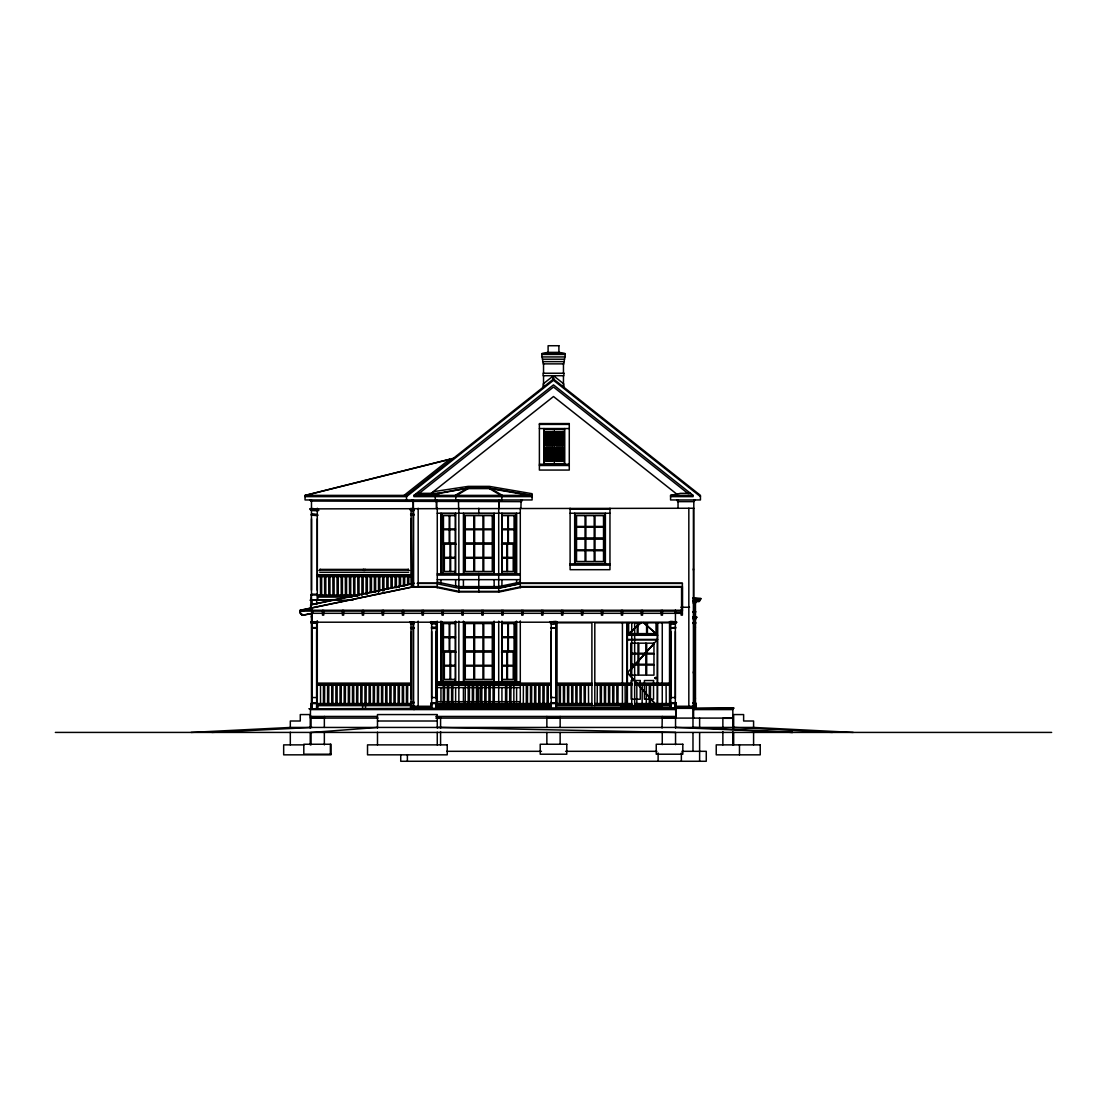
<?xml version="1.0" encoding="UTF-8"?>
<svg xmlns="http://www.w3.org/2000/svg" width="1107" height="1107" viewBox="0 0 1107 1107"><rect width="100%" height="100%" fill="white"/><g stroke="black" fill="none" stroke-linecap="round" stroke-linejoin="round"><path stroke-width="1.5" d="M414.018 586.53L300.108 610.261L300.371 613.555L302.917 615.312L312.783 613.25L312.16 610.303M675.436 613.278L675.436 610.178L675.436 621.581M681.566 610.261L681.566 587.042M695.473 611.618L695.473 602.914M316.671 708.134L316.768 702.737L312.008 702.737L311.482 703.568L311.496 708.134L312.008 702.737L311.496 703.568L317.294 703.568L316.768 702.737L316.671 708.134L316.671 621.581M436.227 621.581L436.227 708.134L436.324 702.737L431.564 702.737L431.052 708.134L431.564 702.737L431.052 703.568L556.406 703.568L555.88 702.737L551.12 702.737L551.217 708.134L551.217 621.581M555.783 621.581L555.783 708.134L555.88 702.737L556.406 703.568M675.339 708.134L675.436 702.737L670.676 702.737L670.15 703.568L675.962 703.568L675.436 702.737L675.339 708.134L675.339 622.203M436.227 708.134L436.324 702.737L436.85 708.134M555.783 708.134L555.783 702.115M436.158 501.637L435.688 500.807M695.085 499.949L693.812 501.637L677.83 501.637L676.764 499.949M643.582 622.549L657.281 634.726L627.392 634.865L641.091 622.549M457.994 499.949L458.077 500.668M670.164 703.568L670.676 702.737L670.15 708.134L670.773 702.115M409.95 509.441L414.018 508.874M414.018 623.891L410.905 623.891L409.867 622.203M435.12 499.949L435.328 500.668M549.971 622.203C552.061 628.167 565.4 618.827 549.764 622.203L549.764 621.581M692.982 601.447L699.416 601.447L700.731 598.956M499.188 501.125L498.966 508.251L499.049 499.949M499.354 499.949L499.022 500.738L458.506 500.738L458.16 499.949M670.247 627.863L675.851 627.378L675.339 628.458M311.496 703.568L312.008 702.737L312.105 708.134L312.022 610.165M431.052 703.568L431.564 702.737L431.661 708.134L431.661 621.581M550.594 703.568L551.12 702.737L550.594 708.134L551.217 702.129M310.859 599.579L311.482 594.182L317.322 594.224M311.482 702.737L310.859 708.134M431.661 707.511L410.489 707.525L411.112 702.129M675.561 628.126L670.773 628.209M630.838 669.527L653.836 643.721L630.962 669.555M317.294 518.837L317.294 590.239M311.482 590.239L311.482 518.837M316.671 631.543L316.671 698.171M312.105 698.171L312.105 631.543M436.227 631.543L436.227 698.171M411.112 698.794L411.112 632.166M431.661 698.171L431.661 631.543M555.783 631.543L555.783 698.171M551.84 696.926L551.217 697.548L555.783 697.548M551.217 698.171L551.217 631.543M675.339 631.543L675.339 698.171M670.773 698.171L670.773 631.543M432.795 495.382L434.401 493.833M532.107 496.628L413.907 496.628L413.907 495.382L532.107 495.382L489.252 488.035L468.316 488.035L437.403 493.335L435.286 495.382L435.286 499.949M437.307 495.382L439.354 493.404M318.235 508.874L317.405 509.663L310.555 508.874M317.501 622.203L316.671 622.992L311.275 622.203M521.978 499.949L521.148 501.637M437.057 622.203L436.227 622.992L430.831 622.203M556.613 622.203L555.783 622.992L550.387 622.203M676.169 622.203L675.339 622.992L669.943 622.203M696.303 617.222L692.982 618.01M627.392 634.865L641.091 622.688M563.671 387.104L563.671 383.783L553.5 375.73L543.329 383.783L543.329 387.104M404.055 495.382L449.746 459.211M553.5 375.73L552.822 379.59M433.307 491.674L468.164 486.374L489.391 486.374L532.107 493.708L532.107 499.949L305.048 499.949L305.048 495.382L406.546 495.382L553.5 379.051L700.454 495.382L700.454 499.949L670.565 499.949L670.565 495.382L680.528 493.335L690.505 493.335L688.139 493.611L553.5 387.021L418.861 493.611M413.907 495.382L553.5 384.876L693.093 495.382L693.093 496.628L670.565 496.628M431.204 493.335L553.5 396.527L676.764 494.109M695.473 627.185L694.643 627.807L694.643 697.548L695.473 698.171M455.185 495.382L466.517 488.74M415.872 493.833L436.891 493.833L468.316 488.035M456.582 495.382L468.164 488.602M692.982 612.448L695.985 611.853L692.982 611.618M305.048 495.382L453.386 458.298M305.574 495.382L449.511 459.405M317.349 623.269L311.427 623.269M317.349 623.061C320.836 621.235 307.94 621.235 311.427 623.061M559.312 352.372L565.124 353.617L565.124 356.938L541.877 356.938L541.877 353.617L547.688 352.372M414.018 583.209L310.652 604.74L310.652 608.864M310.652 604.948L414.018 583.417M300.938 610.261L412.413 587.042M305.643 610.123L300.108 611.189M307.552 609.542L310.998 608.822M302.031 615.312L312.022 613.278M520.29 582.102L498.703 586.585L458.852 586.599L437.265 582.102M520.29 583.555L498.703 588.052L458.852 588.052M520.29 583.763L498.703 588.26L458.852 588.26L437.265 583.763M520.29 586.876L498.703 591.373L458.852 591.373L437.265 586.876M324.559 595.663L325.804 595.663M328.71 595.663L329.955 595.663M332.861 595.663L334.106 595.663M341.164 595.663L342.409 595.663M345.315 595.663L346.56 595.663M349.466 595.663L350.711 595.663M323.424 704.218L324.669 704.218M324.559 704.439L324.669 684.887M327.575 704.218L328.821 704.218M328.71 704.439L328.821 684.887M331.726 704.218L332.972 704.218M332.861 704.439L332.972 684.887M335.878 704.218L337.123 704.218M340.029 704.218L341.274 704.218M341.164 704.439L341.274 684.887M344.18 704.218L345.426 704.218M345.315 704.439L345.426 684.887M348.331 704.218L349.577 704.218M349.466 704.439L349.577 684.887M352.483 704.218L353.728 704.218M356.634 704.218L357.879 704.218M357.769 704.439L357.879 684.887M360.785 704.218L362.031 704.218M361.92 704.439L362.031 684.887M364.936 704.218L366.182 704.218M366.071 704.439L366.182 684.887M369.088 704.218L370.333 704.218M373.239 704.218L374.484 704.218M374.374 704.439L374.484 684.887M377.39 704.218L378.636 704.218M378.525 704.439L378.636 684.887M381.541 704.218L382.787 704.218M382.676 704.439L382.787 684.887M385.693 704.218L386.938 704.218M389.844 704.218L391.089 704.218M390.979 704.439L391.089 684.887M393.995 704.218L395.241 704.218M395.13 704.439L395.241 684.887M398.146 704.218L399.392 704.218M399.281 704.439L399.392 684.887M402.298 704.218L403.543 704.218M406.449 704.218L407.694 704.218M407.584 704.439L407.694 684.887M444.433 704.439L444.53 684.887M448.584 704.439L448.681 684.887M452.735 704.439L452.832 684.887M465.189 704.439L465.286 684.887M469.34 704.439L469.437 684.887M473.492 704.439L473.588 684.887M477.643 704.439L477.74 684.887M481.794 704.439L481.891 684.887M485.945 704.439L486.042 684.887M490.097 704.439L490.193 684.887M494.248 704.439L494.345 684.887M506.702 704.439L506.798 684.887M510.853 704.439L510.95 684.887M523.307 704.439L523.403 684.887M527.458 704.439L527.555 684.887M531.609 704.439L531.706 684.887M535.76 704.439L535.857 684.887M539.912 704.439L540.008 684.887M544.063 704.439L544.16 684.887M548.214 704.439L548.311 684.887M560.35 704.439L560.446 684.887M564.501 704.439L564.598 684.887M568.652 704.439L568.749 684.887M572.803 704.439L572.9 684.887M576.955 704.439L577.051 684.887M581.106 704.439L581.203 684.887M585.257 704.439L585.354 684.887M597.185 704.439L597.296 684.887M601.336 704.439L601.447 684.887M605.487 704.439L605.598 684.887M609.639 704.439L609.749 684.887M613.79 704.439L613.901 684.887M617.941 704.439L618.052 684.887M642.129 704.439L642.226 684.887M646.28 704.439L646.377 684.887M650.432 704.439L650.529 684.887M657.586 704.218L657.696 622.743M695.5 612.448L695.473 708.134M311.897 613.25L312.783 613.25M312.105 732.419L377.487 727.437M191.096 732.419L290.726 727.437M211.852 732.419L312.105 727.437M541.877 353.617L565.124 353.617M541.877 354.448L565.124 354.448M539.386 424.396L569.275 424.396M539.386 428.547L569.275 428.547M545.82 431.91L552.877 431.91M555.783 431.91L562.84 431.91M545.82 433.155L552.877 433.155M555.783 433.155L562.84 433.155M545.82 434.401L552.877 434.401M555.783 434.401L562.84 434.401M545.82 435.646L552.877 435.646M555.783 435.646L562.84 435.646M545.82 436.891L552.877 436.891M555.783 436.891L562.84 436.891M545.82 438.137L552.877 438.137M555.783 438.137L562.84 438.137M545.82 439.382L552.877 439.382M555.783 439.382L562.84 439.382M545.82 440.628L552.877 440.628M555.783 440.628L562.84 440.628M545.82 441.873L552.877 441.873M555.783 441.873L562.84 441.873M545.82 443.118L552.877 443.118M555.783 443.118L562.84 443.118M545.82 444.364L552.877 444.364M555.783 444.364L562.84 444.364M545.82 447.685L552.877 447.685M555.783 447.685L562.84 447.685M545.82 448.93L552.877 448.93M555.783 448.93L562.84 448.93M545.82 450.175L552.877 450.175M555.783 450.175L562.84 450.175M545.82 451.421L552.877 451.421M555.783 451.421L562.84 451.421M545.82 452.666L552.877 452.666M555.783 452.666L562.84 452.666M545.82 453.912L552.877 453.912M555.783 453.912L562.84 453.912M545.82 455.157L552.877 455.157M555.783 455.157L562.84 455.157M545.82 456.402L552.877 456.402M555.783 456.402L562.84 456.402M545.82 457.648L552.877 457.648M555.783 457.648L562.84 457.648M545.82 458.893L552.877 458.893M555.783 458.893L562.84 458.893M545.82 460.138L552.877 460.138M555.783 460.138L562.84 460.138M539.386 464.248L569.275 464.248M539.386 465.493L569.275 465.493M467.334 488.602L490.221 488.602L529.741 495.382M418.128 493.335L437.403 493.335M670.565 495.382L693.093 495.382M305.048 496.628L406.546 496.628L553.5 380.296L700.454 496.628M693.812 508.251L310.029 508.874M570.105 509.082L609.957 509.082M414.018 509.663L410.185 508.874M414.018 510.562L410.905 510.562L409.977 509.594M437.265 513.233L520.29 513.233M570.105 513.233L609.957 513.233M456.084 513.648L441.236 513.648L441.236 573.426L455.406 573.426M501.471 513.648L516.319 513.648L516.319 573.426L502.149 573.426M414.018 514.298L410.6 514.298L410.946 515.087M311.482 515.129C327.229 516.886 309.31 511.683 311.316 515.087M411.112 515.129L414.018 515.129M455.503 515.627L443.464 515.627L443.464 528.911L455.503 528.911M455.503 529.741L443.464 529.741L443.464 542.914L455.503 542.914M575.087 539.178L604.976 539.178M463.833 542.914L493.722 542.914M456.084 544.16L441.997 544.16L441.997 513.648M463.833 544.16L493.722 544.16M501.471 544.16L515.558 544.16L515.558 513.648M454.949 557.347L444.35 557.347L444.35 544.16M502.606 557.347L513.219 557.347L513.219 544.16M454.949 558.177L444.35 558.177L444.35 571.461L454.949 571.461M502.606 558.177L513.219 558.177L513.219 571.461L502.606 571.461M570.105 563.878L609.957 563.878M570.105 565.124L609.957 565.124M693.397 568.86L693.397 570.105M320.103 569.399L408.317 569.399M320.103 570.022L408.317 570.022M363.373 570.23L363.373 569.206M364.923 570.23L365.033 569.206M318.871 570.437L319.868 570.437M363.705 570.437L364.701 570.437M408.538 570.437L409.535 570.437M437.265 573.841L520.29 573.841M317.294 574.671L411.112 574.671M318.442 575.003L320.31 575.003M363.276 575.003L365.144 575.003M408.109 575.003L409.977 575.003M317.294 575.087L411.112 575.087M437.265 575.087L520.29 575.087M317.294 575.294L411.112 575.294M317.294 576.332L411.112 576.332M317.294 576.539L411.112 576.539M437.265 579.653L520.29 579.653M417.339 583.209L437.265 583.209M520.29 583.209L682.396 583.209L682.396 587.042L522.781 587.042L499.755 591.885L457.8 591.885L434.774 587.084L411.583 587.042M417.339 583.417L437.265 583.417M520.29 583.417L682.396 583.417M417.339 586.53L437.265 586.53M520.29 586.53L682.396 586.53L682.396 611.092L300.108 611.092L300.62 613.541L303.083 615.146M310.859 595.013L357.353 595.013M317.917 596.05L357.353 596.05M317.917 597.088L352.206 597.088M692.982 598.375L700.842 598.956L692.982 598.956M337.718 599.579L310.029 600.202L352.981 600.202M692.982 600.603L699.555 600.603M692.982 601.239L699.001 601.447M692.982 602.914L695.68 602.914L696.718 601.239M680.888 607.259L689.523 607.259M300.108 610.261L682.396 610.261M675.436 613.043L681.151 613.043M311.925 613.306L681.151 613.306M322.483 613.541L323.728 613.541M342.409 613.541L343.654 613.541M362.335 613.541L363.58 613.541M382.261 613.541L383.506 613.541M402.395 613.541L403.64 613.541M422.113 613.541L423.358 613.541M442.039 613.541L443.284 613.541M461.965 613.541L463.21 613.541M481.891 613.541L483.136 613.541M501.817 613.541L503.062 613.541M521.743 613.541L522.988 613.541M541.669 613.541L542.914 613.541M561.595 613.541L562.84 613.541M581.521 613.541L582.766 613.541M601.447 613.541L602.692 613.541M621.373 613.541L622.618 613.541M641.299 613.541L642.544 613.541M661.225 613.541L662.47 613.541M681.151 613.541L682.396 613.541M311.482 616.212L311.316 617M692.982 616.613L696.926 617.222L692.982 617.222M694.227 618.91L695.68 618.91L696.718 617.222M692.982 618.91L695.68 618.91M409.77 622.203L414.018 622.203M692.982 622.646L695.985 622.881M411.112 622.992L414.018 622.992M455.503 623.559L443.464 623.559L443.464 636.843L455.503 636.843M692.982 623.476L695.473 623.476M414.018 627.627L410.6 627.627L410.946 628.416M551.217 627.627L551.217 628.458M316.671 628.209L312.105 628.209M436.227 628.209C428.796 629.316 430.415 626.036 436.753 627.614M551.217 628.209L555.783 628.209M411.112 628.458L414.018 628.458M626.977 635.28L657.696 635.28M455.503 637.674L443.464 637.674L443.464 650.847L455.503 650.847M626.977 639.431L657.696 639.431M627.392 639.846L657.281 639.846L627.392 672.71L656.133 704.979M463.833 650.847L493.722 650.847M456.084 652.092L441.997 652.092L441.997 621.581M463.833 652.092L493.722 652.092M501.471 652.092L515.558 652.092L515.558 621.581M454.949 665.279L444.35 665.279L444.35 652.092M502.606 665.279L513.219 665.279L513.219 652.092M454.949 666.11L444.35 666.11L444.35 679.394L454.949 679.394M502.606 666.11L513.219 666.11L513.219 679.394L502.606 679.394M693.397 671.811L693.397 673.056M455.406 681.358L441.236 681.358L441.236 621.581M502.149 681.358L516.319 681.358L516.319 621.581M437.265 681.774L520.29 681.774M437.265 683.019L520.29 683.019M316.989 683.227L410.808 683.227L410.808 685.095L316.989 685.095M436.227 683.227L551.217 683.227M557.029 683.227L591.899 683.227M594.805 683.227L631.751 683.227M634.657 683.227L669.527 683.227M316.989 683.642L410.808 683.642M436.227 683.642L551.217 683.642M557.029 683.642L591.899 683.642M594.805 683.642L631.751 683.642M634.657 683.642L669.527 683.642M316.989 683.849L410.808 683.849M436.227 683.849L551.217 683.849M557.029 683.849L591.899 683.849M594.805 683.849L631.751 683.849M634.657 683.849L669.527 683.849M316.989 684.887L410.808 684.887M436.227 684.887L551.217 684.887M557.029 684.887L591.899 684.887M594.805 684.887L631.751 684.887M634.657 684.887L669.527 684.887M436.227 685.095L551.217 685.095M557.029 685.095L591.899 685.095M594.805 685.095L631.751 685.095M634.657 685.095L669.527 685.095M437.265 687.585L492.435 687.585M494.137 687.585L520.29 687.585M312.105 697.548L316.671 697.548M431.661 697.548L436.227 697.548M670.773 697.548L675.339 697.548L674.716 696.926M437.265 701.7L492.435 701.7M494.137 701.7L520.29 701.7M411.084 702.17L414.018 702.17M692.982 702.641L695.528 702.641L695.86 703.568M410.489 702.959L414.018 702.959M557.029 703.568L591.899 703.568M594.805 703.568L631.751 703.568M634.657 703.568L669.527 703.568M692.982 703.499L696.095 703.568L696.095 708.134M436.85 704.19L550.594 704.19M557.029 704.19L591.899 704.398M594.805 704.19L631.751 704.398M634.657 704.398L669.527 704.19M317.612 704.606L410.185 704.606M436.85 704.606L550.594 704.606M557.029 704.606L591.899 704.606M594.805 704.606L631.751 704.606M634.657 704.606L669.527 704.606M436.85 705.643L550.594 705.643M556.406 705.643L670.15 705.643M431.038 706.266L412.773 706.266L412.773 707.511M436.02 706.266L551.383 706.266M675.962 706.266L695.473 706.266M622.411 706.889L662.263 706.889M436.02 707.511L550.594 707.511M555.783 707.47L670.773 707.47M675.962 707.511L694.227 707.511L694.227 706.266M692.982 708.134L734.079 708.134L693.605 708.757M675.962 708.342L693.605 708.342M310.444 709.587L676.169 709.587M693.605 709.587L732.834 709.587M377.224 716.437L311.067 716.437L311.067 727.437L732.834 727.437L832.464 732.419M435.854 716.437L675.547 716.437L675.547 728.06M437.265 717.059L440.586 717.059L440.586 728.268M311.067 717.682L324.351 717.682M546.858 717.682L560.142 717.682M662.263 717.682L675.547 717.682M377.985 718.097L310.444 718.097L310.444 708.757M435.854 718.097L732.834 718.097M437.265 718.305L440.586 718.305M732.834 718.305L722.871 718.305L722.871 728.268M377.487 721.003L437.265 721.003M310.652 727.437L290.311 727.437L290.311 721.003L300.274 721.003L300.274 714.568L310.237 714.568L310.237 728.046M733.664 727.437L753.59 727.437L853.22 732.419M55.35 732.419L1051.65 732.419M303.955 744.873L283.669 744.873L283.669 754.836L330.993 754.836L330.993 744.25L303.802 744.25L303.802 754.213L330.993 754.213M446.744 751.307L541.475 751.307M565.594 751.307L656.894 751.307M681.884 751.307L706.266 751.307L706.266 761.27L400.734 761.27L400.734 754.628M437.265 727.437L675.339 732.419M675.339 727.437L792.612 732.419L692.982 727.437M692.982 597.863L700.842 598.375M357.879 595.884L357.769 576.332M666.206 704.439L666.096 684.887M649.283 704.426L649.283 684.887M636.829 704.426L636.829 684.887M625.206 704.439L625.109 684.887M616.903 704.439L616.807 684.887M612.752 704.439L612.655 684.887M608.601 704.439L608.504 684.887M604.45 704.439L604.353 684.887M600.298 704.439L600.202 684.887M588.578 704.439L588.467 684.887M584.219 704.439L584.109 684.887M580.068 704.439L579.957 684.887M575.917 704.439L575.806 684.887M571.765 704.439L571.655 684.887M567.614 704.439L567.504 684.887M563.463 704.439L563.352 684.887M559.312 704.439L559.201 684.887M547.066 704.426L547.066 684.887M542.914 704.426L542.914 684.887M538.763 704.426L538.763 684.887M534.612 704.426L534.612 684.887M530.461 704.426L530.461 684.887M526.309 704.426L526.309 684.887M513.856 704.426L513.856 684.887M509.704 704.426L509.704 684.887M505.553 704.426L505.553 684.887M493.099 704.426L493.099 684.887M488.948 704.426L488.948 684.887M484.797 704.426L484.797 684.887M480.646 704.426L480.646 684.887M476.494 704.426L476.494 684.887M472.343 704.426L472.343 684.887M468.192 704.426L468.192 684.887M451.587 704.426L451.587 684.887M447.436 704.426L447.436 684.887M443.284 704.426L443.284 684.887M406.449 704.426L406.449 684.887M402.298 704.426L402.298 684.887M398.146 704.426L398.146 684.887M393.995 704.426L393.995 684.887M389.844 704.426L389.844 684.887M385.693 704.426L385.693 684.887M381.541 704.426L381.541 684.887M377.39 704.426L377.39 684.887M373.239 704.426L373.239 684.887M369.088 704.426L369.088 684.887M364.936 704.426L364.936 684.887M360.785 704.426L360.785 684.887M356.634 704.426L356.634 684.887M352.483 704.426L352.483 684.887M348.331 704.426L348.331 684.887M344.18 704.426L344.18 684.887M340.029 704.426L340.029 684.887M335.878 704.426L335.878 684.887M331.726 704.426L331.726 684.887M327.575 704.426L327.575 684.887M323.424 704.426L323.424 684.887M320.518 704.218L319.37 704.439M300.301 613.029L302.917 615.312M310.942 501.056L521.355 501.637L522.393 499.949M491.051 488.74L502.384 495.382M489.252 488.035L490.221 488.602M489.391 488.602L500.973 495.382M412.316 500.765L411.915 499.949M310.61 500.765L310.209 499.949M553.5 377.805L554.178 379.59M643.582 622.688L657.281 634.865M435.535 499.949L436.366 500.738M550.843 627.932L556.295 627.863M411.112 518.837L411.735 586.793M627.531 672.71L656.133 704.827M675.339 702.129L675.962 718.097M317.294 594.182L317.917 599.579M317.294 702.737L317.917 708.134M676.585 622.203C674.454 628.209 661.183 618.785 676.792 622.203L310.652 622.203M317.294 708.134L317.294 620.75M555.88 702.737L556.406 708.134M499.534 499.949L499.299 501.014M670.676 702.737L670.773 708.134L670.773 621.581M753.59 727.437L753.59 721.003L743.627 721.003L743.627 714.568L733.664 714.568L733.664 728.046M753.59 732.197L753.59 744.873M739.476 744.873L739.476 754.836M733.664 733.097L733.664 744.873M732.834 708.757L732.834 728.268M732.834 731.589L732.834 744.873M722.871 731.589L722.871 744.873M699.624 718.097L699.624 728.06M699.624 733.042L699.624 761.27M693.812 499.949L693.812 706.266M693.605 707.511L693.605 718.097M693.397 508.251L693.397 706.266M692.982 706.266L692.982 728.06M692.982 733.042L692.982 751.307M688.831 508.251L688.831 706.266M682.396 587.36L682.396 615.146L681.151 615.146L681.151 610.178M681.358 752.968L681.358 761.27M678.038 499.949L678.038 508.251M676.169 708.757L676.169 718.097M675.547 732.488L675.547 744.665M669.527 705.643L669.527 622.826L594.805 622.826L594.805 705.643M662.47 610.317L662.47 615.146L661.225 615.146L661.225 610.317M662.263 622.604L662.263 704.564M662.263 706.266L662.263 707.511M662.263 716.437L662.055 728.06M662.263 732.488L662.263 744.665M660.602 706.266L660.602 708.134M658.112 752.968L658.112 761.27M657.281 623.241L657.281 704.564M656.036 622.826L656.036 633.619L647.415 633.619L647.415 622.826M646.585 622.826L646.585 633.619L638.075 633.619L638.075 622.826M642.544 610.317L642.544 615.146L641.299 615.146L641.299 610.317M637.245 622.826L637.245 633.619L628.638 633.619L628.638 622.826M634.657 622.826L634.657 705.643M631.751 622.826L631.751 705.643M627.392 623.241L627.392 704.564M626.977 622.743L626.977 704.55M622.618 610.317L622.618 615.146L621.373 615.146L621.373 610.317M622.411 622.604L622.411 704.564M622.411 706.266L622.411 707.511M620.75 706.266L620.75 708.134M609.957 508.251L609.957 569.69L570.105 569.69L570.105 508.251M605.391 513.233L605.391 563.878M603.523 539.178L603.523 549.875L595.013 549.875L595.013 539.178M602.692 610.317L602.692 615.146L601.447 615.146L601.447 610.317M595.013 537.933L595.013 527.25L603.523 527.25L603.523 537.933L576.539 537.933L576.539 527.25L585.05 527.25L585.05 537.933M594.182 537.933L594.182 527.25L585.88 527.25L585.88 537.933M594.182 539.178L594.182 549.875L585.88 549.875L585.88 539.178M591.899 705.643L591.899 622.826L557.029 622.826L557.029 705.643M585.05 539.178L585.05 549.875L576.539 549.875L576.539 539.178M582.766 610.317L582.766 615.146L581.521 615.146L581.521 610.317M574.671 513.233L574.671 563.878M564.708 356.938L564.708 359.222L542.292 359.222L542.292 356.938M564.708 428.547L564.708 464.248M564.293 359.222L564.293 361.629L542.707 361.629L542.707 359.222M563.878 361.629L563.878 363.871L543.122 363.871L543.122 361.629M563.463 363.871L563.463 373.239M563.463 375.702L563.463 387.45M562.84 610.317L562.84 615.146L561.595 615.146L561.595 610.317M560.142 716.437L560.142 727.437M560.142 732.488L560.142 744.25M554.33 428.963L554.33 463.833M546.858 716.437L546.858 727.437M546.858 732.488L546.858 744.25M543.952 428.547L543.952 464.248M543.537 363.871L543.537 373.239M543.537 375.702L543.537 387.45M542.914 610.317L542.914 615.146L541.669 615.146L541.669 610.317M522.988 610.317L522.988 615.146L521.743 615.146L521.743 610.317M521.535 706.266L521.535 707.511M521.12 499.949L520.913 508.251M520.29 508.21L520.29 587.706M520.29 620.916L520.29 706.266M516.609 513.233L516.609 573.841M516.609 579.653L516.609 582.877M516.609 621.165L516.609 681.774M516.609 687.585L516.609 701.7M515.101 705.643L515.101 708.134M514.686 544.616L514.686 573.426M514.686 650.847L514.686 681.358M512.195 705.643L512.195 708.134M508.376 515.627L508.376 528.911M508.376 529.741L508.376 542.914M508.376 623.559L508.376 636.843M508.376 637.674L508.376 650.847M507.781 515.627L507.781 528.911M507.781 529.741L507.781 542.914M507.781 623.559L507.781 636.843M507.781 637.674L507.781 650.847M507.49 544.16L507.49 557.347M507.49 558.177L507.49 571.461M507.49 652.092L507.49 665.279M507.49 666.11L507.49 679.394M506.895 544.16L506.895 557.347M506.895 558.177L506.895 571.461M506.895 652.092L506.895 665.279M506.895 666.11L506.895 679.394M503.062 610.317L503.062 615.146L501.817 615.146L501.817 610.317M502.232 513.648L502.232 573.426M502.232 621.581L502.232 681.358M501.803 495.382L501.803 499.949M501.928 513.233L501.928 573.841M501.928 579.653L501.928 585.921M501.928 621.165L501.928 681.774M501.928 687.585L501.928 701.7M499.215 706.266L499.215 707.511M498.703 508.21L498.703 592.19M498.703 621.165L498.703 683.019M498.703 684.541L498.703 709.296M494.137 513.233L494.137 573.841M494.137 579.653L494.137 586.599M494.137 621.165L494.137 681.774M493.722 621.581L493.722 681.358L463.833 681.358L463.833 621.581M492.269 542.914L492.269 529.741L483.759 529.741L483.759 542.914M492.269 544.16L492.269 557.347L483.759 557.347L483.759 544.16M492.269 650.847L492.269 637.674L483.759 637.674L483.759 650.847M492.269 652.092L492.269 665.279L483.759 665.279L483.759 652.092M483.136 610.317L483.136 615.146L481.891 615.146L481.891 610.317M482.929 542.914L482.929 529.741L474.626 529.741L474.626 542.914M482.929 544.16L482.929 557.347L474.626 557.347L474.626 544.16M482.929 650.847L482.929 637.674L474.626 637.674L474.626 650.847M482.929 652.092L482.929 665.279L474.626 665.279L474.626 652.092M478.778 508.251L478.778 513.648M478.778 573.426L478.778 592.19M478.778 687.585L478.778 701.7M475.249 705.643L475.249 708.134M473.796 542.914L473.796 529.741L465.286 529.741L465.286 542.914M473.796 544.16L473.796 557.347L465.286 557.347L465.286 544.16M473.796 650.847L473.796 637.674L465.286 637.674L465.286 650.847M473.796 652.092L473.796 665.279L465.286 665.279L465.286 652.092M472.343 705.643L472.343 708.134M463.418 513.233L463.418 573.841M463.418 579.653L463.418 586.599M463.418 621.165L463.418 681.774M463.418 687.585L463.418 701.7M463.21 610.317L463.21 615.146L461.965 615.146L461.965 610.317M458.852 508.21L458.852 592.19M458.852 621.165L458.852 683.019M458.852 684.541L458.852 709.296M458.506 499.949L458.589 508.251M458.34 706.266L458.34 707.511M455.752 495.382L455.752 499.949M455.627 513.233L455.627 573.841M455.627 579.653L455.627 585.921M455.627 621.165L455.627 681.774M455.627 687.585L455.627 701.7M455.323 513.648L455.323 573.426M455.323 621.581L455.323 681.358M450.66 544.16L450.66 557.347M450.66 558.177L450.66 571.461M450.66 652.092L450.66 665.279M450.66 666.11L450.66 679.394M450.065 544.16L450.065 557.347M450.065 558.177L450.065 571.461M450.065 652.092L450.065 665.279M450.065 666.11L450.065 679.394M449.774 515.627L449.774 528.911M449.774 529.741L449.774 542.914M449.774 623.559L449.774 636.843M449.774 637.674L449.774 650.847M449.193 515.627L449.193 528.911M449.193 529.741L449.193 542.914M449.193 623.559L449.193 636.843M449.193 637.674L449.193 650.847M443.284 610.317L443.284 615.146L442.039 615.146L442.039 610.317M442.869 544.616L442.869 573.426M442.869 650.847L442.869 681.358M440.946 513.233L440.946 573.841M440.946 579.653L440.946 582.877M440.946 621.165L440.946 681.774M440.946 687.585L440.946 701.7M440.586 731.589L440.586 744.873M437.265 508.21L437.265 587.706M437.265 621.165L437.265 706.266M437.265 728.046L437.265 714.568L377.487 714.568L377.487 728.046M437.265 732.197L437.265 744.873M436.642 499.949L436.642 508.251M436.435 499.949L436.435 508.251M436.02 499.949L436.02 501.637M423.358 610.317L423.358 615.146L422.113 615.146L422.113 610.317M418.169 508.251L418.169 586.71L413.188 586.71L413.188 499.949M418.169 621.165L418.169 706.266M414.018 706.266L414.018 709.656M413.603 508.251L413.603 586.71M413.603 622.051L413.603 706.266M413.395 499.949L413.395 508.251M413.188 622.051L413.188 706.266M411.112 508.251L411.112 585.063M411.015 622.992L411.112 708.134M408.829 576.332L408.829 584.468M408.621 572.277L319.785 572.277M408.317 569.206L408.317 570.202M407.584 576.332L407.584 584.468M407.376 754.628L407.376 761.27M406.546 495.382L406.546 499.949M404.678 576.332L404.678 586.101M403.64 610.317L403.64 615.146L402.395 615.146L402.395 610.317M403.543 684.887L403.543 704.426M403.432 576.332L403.432 586.101M400.526 576.332L400.526 586.101M399.281 576.332L399.281 587.734M396.375 576.332L396.375 587.734M395.13 576.332L395.13 587.734M392.224 576.332L392.224 587.734M390.979 576.332L390.979 587.734M388.073 576.332L388.073 589.353M386.938 684.887L386.938 704.426M386.827 576.332L386.827 589.353M383.921 576.332L383.921 590.986M383.506 610.317L383.506 615.146L382.261 615.146L382.261 610.317M382.676 576.332L382.676 590.986M379.77 576.332L379.77 590.986M378.525 576.332L378.525 592.439M377.487 732.197L377.487 744.873M375.619 576.332L375.619 592.439M374.374 576.332L374.374 592.439M371.468 576.332L371.468 592.619M370.333 684.887L370.333 704.426M370.222 576.332L370.222 592.619M367.316 576.332L367.316 594.238M366.071 576.332L366.071 594.238M365.504 705.643L365.504 708.134M363.58 610.317L363.58 615.146L362.335 615.146L362.335 610.317M363.165 576.332L363.165 594.238M362.598 705.643L362.598 708.134M361.92 576.332L361.92 595.663M359.014 576.332L359.014 595.663M354.863 576.332L354.863 595.87L353.728 595.884L353.617 576.332M353.728 684.887L353.728 704.426M350.711 576.332L350.711 595.87L349.577 595.884L349.466 576.332M346.56 576.332L346.56 595.87L345.426 595.884L345.315 576.332M343.654 610.317L343.654 615.146L342.409 615.146L342.409 610.317M342.409 576.332L342.409 595.87L341.274 595.884L341.164 576.332M338.258 576.332L338.258 595.87L337.123 595.884L337.012 576.332M337.123 684.887L337.123 704.426M334.106 576.332L334.106 595.87L332.972 595.884L332.861 576.332M330.37 744.25L330.37 754.213M329.955 576.332L329.955 595.87L328.821 595.884L328.71 576.332M325.804 576.332L325.804 595.87L324.669 595.884L324.559 576.332M324.351 716.437L324.351 727.437M324.351 732.197L324.351 744.873M323.728 610.317L323.728 615.146L322.483 615.146L322.483 610.317M321.653 576.332L321.653 595.87L320.518 595.884L320.407 576.332M320.518 684.887L320.518 704.426M320.103 569.206L320.103 570.202M317.294 508.251L317.294 599.579M317.197 627.614L311.593 627.614M316.671 599.579L316.671 604.56M312.105 599.579L312.105 604.56M312.022 607.785L312.022 608.615M311.69 716.437L311.69 718.097M311.482 499.949L311.482 599.579M311.482 613.486L311.496 708.134M311.067 732.197L311.067 744.873M310.859 600.202L310.859 608.642M310.237 733.097L310.237 744.873M290.311 732.197L290.311 744.873M311.178 510.424C331.311 512.14 304.55 505.401 311.178 510.424M431.453 623.739C447.228 625.068 425.642 618.73 431.453 623.739M654.818 677.83C655.828 680.999 657.281 675.588 654.818 677.83M558.897 345.73L548.103 345.73L548.103 352.372L558.897 352.372L558.897 345.73M563.878 373.239L543.122 373.239L543.122 375.702L563.878 375.702L563.878 373.239M569.275 423.566L539.386 423.566L539.386 470.06L569.275 470.06L569.275 423.566M564.293 428.963L544.367 428.963L544.367 463.833L564.293 463.833L564.293 428.963M552.877 431.453L545.82 431.453L545.82 445.567L552.877 445.567L552.877 431.453M562.84 431.453L555.783 431.453L555.783 445.567L562.84 445.567L562.84 431.453M552.877 447.228L545.82 447.228L545.82 461.342L552.877 461.342L552.877 447.228M562.84 447.228L555.783 447.228L555.783 461.342L562.84 461.342L562.84 447.228M493.722 513.648L463.833 513.648L463.833 573.426L493.722 573.426L493.722 513.648M604.976 513.648L575.087 513.648L575.087 563.463L604.976 563.463L604.976 513.648M473.796 515.627L465.286 515.627L465.286 528.911L473.796 528.911L473.796 515.627M482.929 515.627L474.626 515.627L474.626 528.911L482.929 528.911L482.929 515.627M492.269 515.627L483.759 515.627L483.759 528.911L492.269 528.911L492.269 515.627M514.091 515.627L502.052 515.627L502.052 528.911L514.091 528.911L514.091 515.627M585.05 515.627L576.539 515.627L576.539 526.42L585.05 526.42L585.05 515.627M594.182 515.627L585.88 515.627L585.88 526.42L594.182 526.42L594.182 515.627M603.523 515.627L595.013 515.627L595.013 526.42L603.523 526.42L603.523 515.627M514.091 529.741L502.052 529.741L502.052 542.914L514.091 542.914L514.091 529.741M585.05 550.705L576.539 550.705L576.539 561.498L585.05 561.498L585.05 550.705M594.182 550.705L585.88 550.705L585.88 561.498L594.182 561.498L594.182 550.705M603.523 550.705L595.013 550.705L595.013 561.498L603.523 561.498L603.523 550.705M473.796 558.177L465.286 558.177L465.286 571.461L473.796 571.461L473.796 558.177M482.929 558.177L474.626 558.177L474.626 571.461L482.929 571.461L482.929 558.177M492.269 558.177L483.759 558.177L483.759 571.461L492.269 571.461L492.269 558.177M473.796 623.559L465.286 623.559L465.286 636.843L473.796 636.843L473.796 623.559M482.929 623.559L474.626 623.559L474.626 636.843L482.929 636.843L482.929 623.559M492.269 623.559L483.759 623.559L483.759 636.843L492.269 636.843L492.269 623.559M514.091 623.559L502.052 623.559L502.052 636.843L514.091 636.843L514.091 623.559M514.091 637.674L502.052 637.674L502.052 650.847L514.091 650.847L514.091 637.674M637.978 643.167L630.713 643.167L630.713 653.241L637.978 653.241L637.978 643.167M645.865 643.167L638.808 643.167L638.808 653.241L645.865 653.241L645.865 643.167M653.96 643.167L646.696 643.167L646.696 653.241L653.96 653.241L653.96 643.167M637.978 654.071L630.713 654.071L630.713 664.242L637.978 664.242L637.978 654.071M645.865 654.071L638.808 654.071L638.808 664.242L645.865 664.242L645.865 654.071M653.96 654.071L646.696 654.071L646.696 664.242L653.96 664.242L653.96 654.071M637.978 665.072L630.713 665.072L630.713 675.132L637.978 675.132L637.978 665.072M645.865 665.072L638.808 665.072L638.808 675.132L645.865 675.132L645.865 665.072M653.96 665.072L646.696 665.072L646.696 675.132L653.96 675.132L653.96 665.072M473.796 666.11L465.286 666.11L465.286 679.394L473.796 679.394L473.796 666.11M482.929 666.11L474.626 666.11L474.626 679.394L482.929 679.394L482.929 666.11M492.269 666.11L483.759 666.11L483.759 679.394L492.269 679.394L492.269 666.11M640.261 680.528L631.128 680.528L631.128 699.209L640.261 699.209L640.261 680.528M653.545 680.528L644.412 680.528L644.412 699.209L653.545 699.209L653.545 680.528M410.185 703.568L317.612 703.568L317.612 705.643L410.185 705.643L410.185 703.568M677.415 708.134L309.199 708.757L677.415 708.134M566.784 744.25L540.216 744.25L540.216 754.213L566.784 754.213L566.784 744.25M682.811 744.25L656.243 744.25L656.243 754.213L682.811 754.213L682.811 744.25M447.228 744.873L367.524 744.873L367.524 754.836L447.228 754.836L447.228 744.873M760.232 744.873L716.229 744.873L716.229 754.836L760.232 754.836L760.232 744.873M675.962 703.568L675.436 702.737L675.948 708.134L675.436 702.737L675.948 703.568"/></g></svg>
